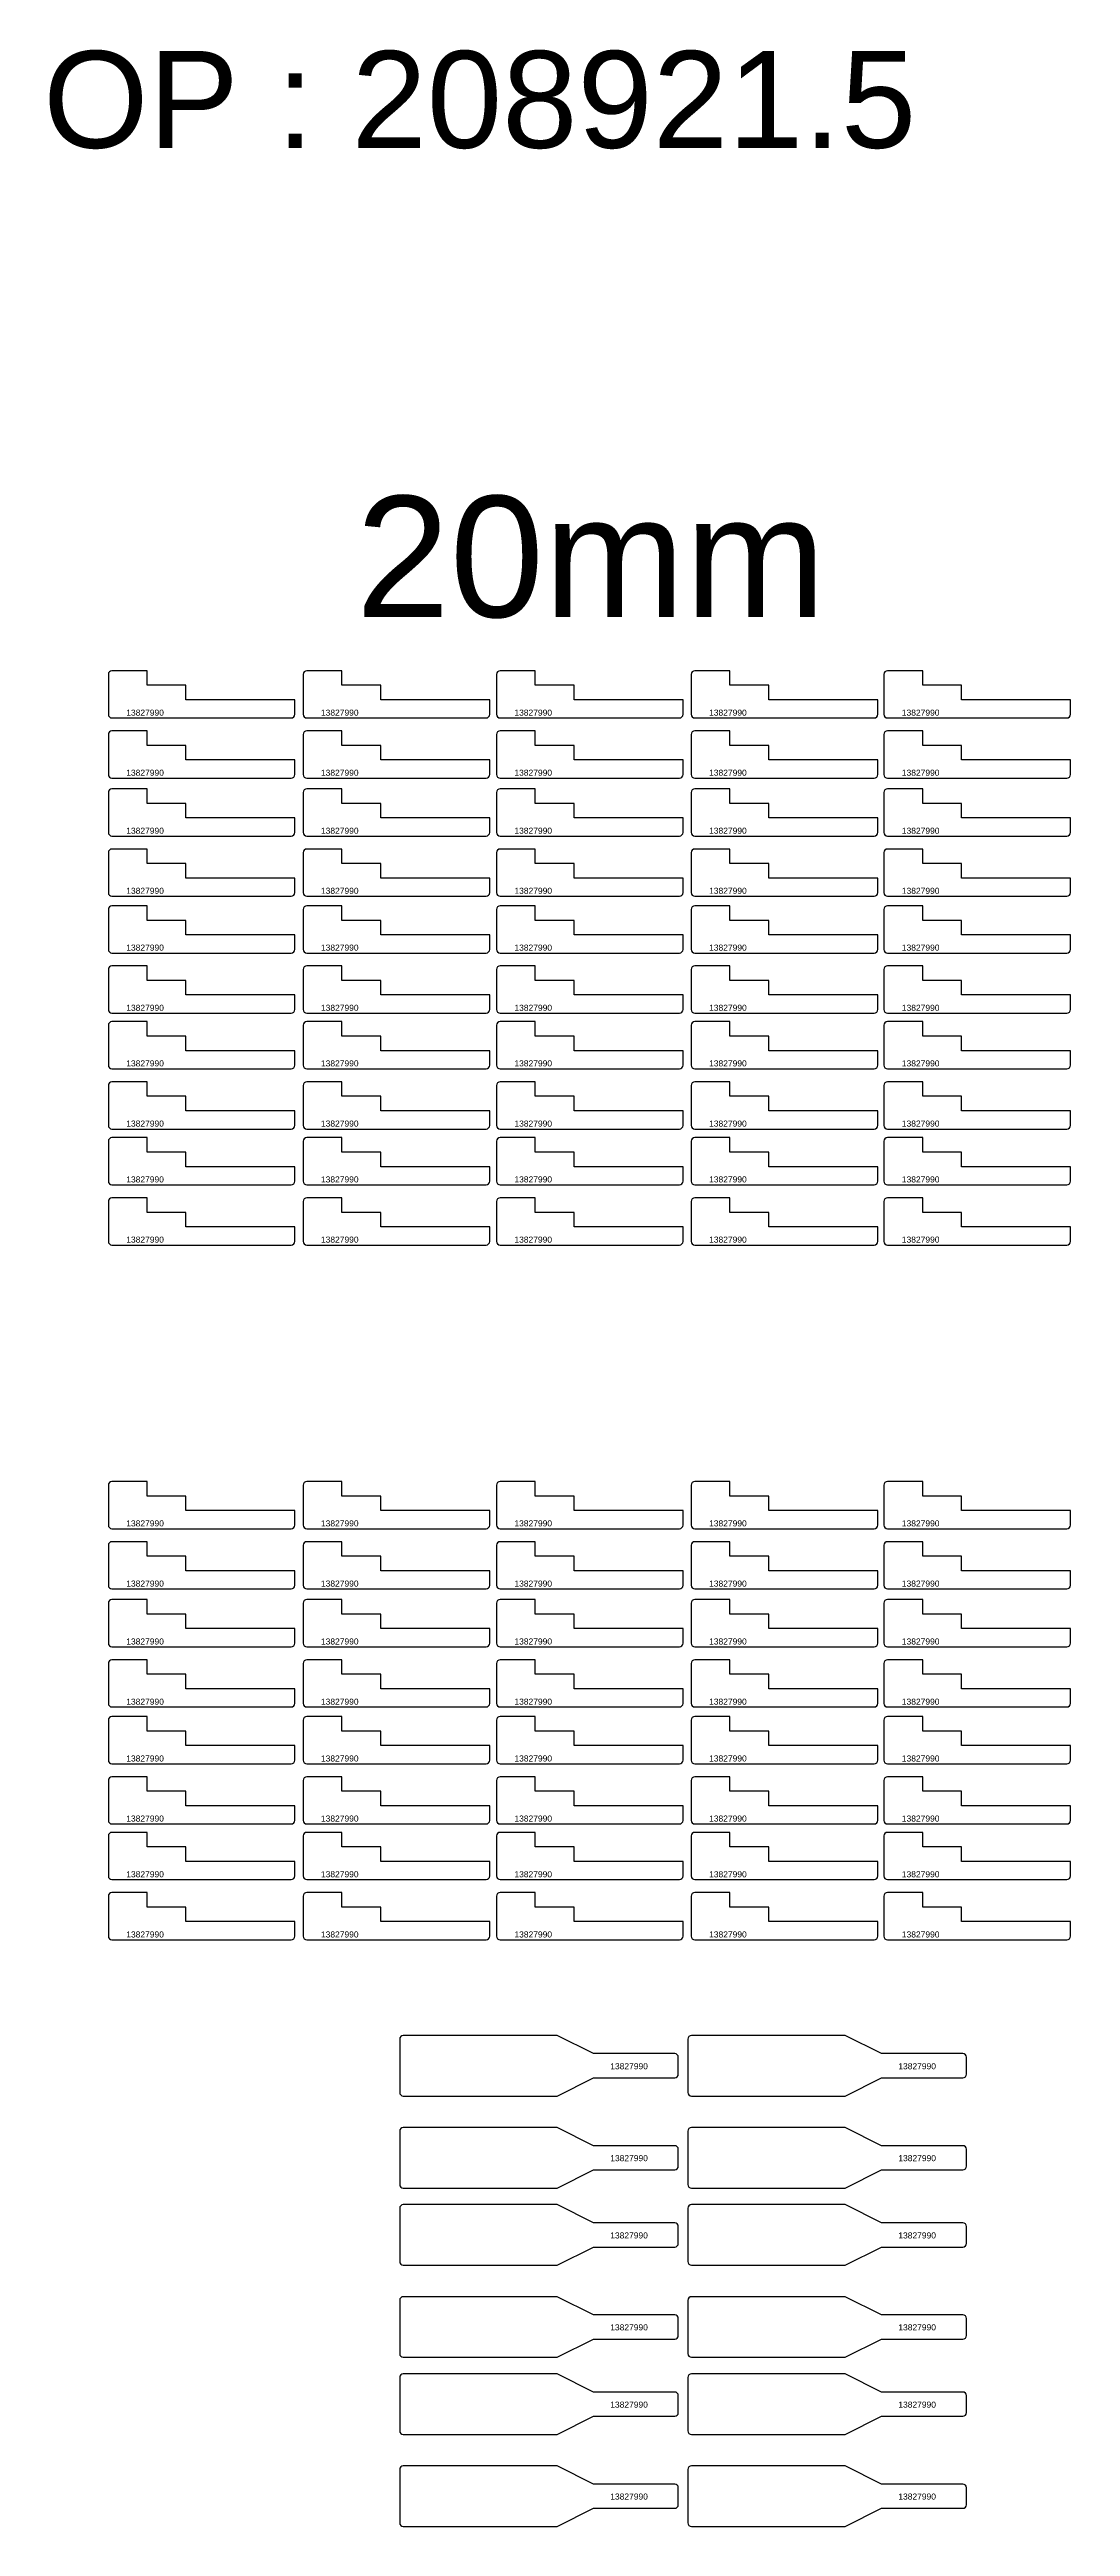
# Model space of a CAD drawing. Header units: millimetres. Extents: x 1349 to 5846, y -1703 to 1001.
# Drawn here: x 5003 to 5846, y -1045 to 1000 of the extents above; entities that cross this region are included whole.
import ezdxf

# ---------------------------------------------------------------- set-up
doc = ezdxf.new("R2010")
doc.units = ezdxf.units.MM
doc.layers.add('Des.', color=7, linetype='Continuous')
doc.layers.add('Texto', color=3, linetype='Continuous')
doc.styles.get("Standard").update_dxf_attribs({"font": 'arial.ttf'})

msp = doc.modelspace()

# ---------------------------------------------------------------- linework, layer by layer
for points in [[(5519, -654.2), (5452, -654.2), (5422, -639.2), (5295, -639.2, 0.414214), (5292, -642.2), (5292, -686.2, 0.414214), (5295, -689.2), (5422, -689.2), (5452, -674.2), (5519, -674.2, 0.414214), (5522, -671.2), (5522, -657.2, 0.414214)], [(5756.8, -654.2), (5689.8, -654.2), (5659.8, -639.2), (5532.8, -639.2, 0.414214), (5529.8, -642.2), (5529.8, -686.2, 0.414214), (5532.8, -689.2), (5659.8, -689.2), (5689.8, -674.2), (5756.8, -674.2, 0.414214), (5759.8, -671.2), (5759.8, -657.2, 0.414214)], [(5519, -730.2), (5452, -730.2), (5422, -715.2), (5295, -715.2, 0.414214), (5292, -718.2), (5292, -762.2, 0.414214), (5295, -765.2), (5422, -765.2), (5452, -750.2), (5519, -750.2, 0.414214), (5522, -747.2), (5522, -733.2, 0.414214)], [(5756.8, -730.2), (5689.8, -730.2), (5659.8, -715.2), (5532.8, -715.2, 0.414214), (5529.8, -718.2), (5529.8, -762.2, 0.414214), (5532.8, -765.2), (5659.8, -765.2), (5689.8, -750.2), (5756.8, -750.2, 0.414214), (5759.8, -747.2), (5759.8, -733.2, 0.414214)], [(5519, -793.9), (5452, -793.9), (5422, -778.9), (5295, -778.9, 0.414214), (5292, -781.9), (5292, -825.9, 0.414214), (5295, -828.9), (5422, -828.9), (5452, -813.9), (5519, -813.9, 0.414214), (5522, -810.9), (5522, -796.9, 0.414214)], [(5756.8, -793.9), (5689.8, -793.9), (5659.8, -778.9), (5532.8, -778.9, 0.414214), (5529.8, -781.9), (5529.8, -825.9, 0.414214), (5532.8, -828.9), (5659.8, -828.9), (5689.8, -813.9), (5756.8, -813.9, 0.414214), (5759.8, -810.9), (5759.8, -796.9, 0.414214)], [(5519, -869.9), (5452, -869.9), (5422, -854.9), (5295, -854.9, 0.414214), (5292, -857.9), (5292, -901.9, 0.414214), (5295, -904.9), (5422, -904.9), (5452, -889.9), (5519, -889.9, 0.414214), (5522, -886.9), (5522, -872.9, 0.414214)], [(5756.8, -869.9), (5689.8, -869.9), (5659.8, -854.9), (5532.8, -854.9, 0.414214), (5529.8, -857.9), (5529.8, -901.9, 0.414214), (5532.8, -904.9), (5659.8, -904.9), (5689.8, -889.9), (5756.8, -889.9, 0.414214), (5759.8, -886.9), (5759.8, -872.9, 0.414214)], [(5519, -933.6), (5452, -933.6), (5422, -918.6), (5295, -918.6, 0.414214), (5292, -921.6), (5292, -965.6, 0.414214), (5295, -968.6), (5422, -968.6), (5452, -953.6), (5519, -953.6, 0.414214), (5522, -950.6), (5522, -936.6, 0.414214)], [(5756.8, -933.6), (5689.8, -933.6), (5659.8, -918.6), (5532.8, -918.6, 0.414214), (5529.8, -921.6), (5529.8, -965.6, 0.414214), (5532.8, -968.6), (5659.8, -968.6), (5689.8, -953.6), (5756.8, -953.6, 0.414214), (5759.8, -950.6), (5759.8, -936.6, 0.414214)], [(5519, -1009.6), (5452, -1009.6), (5422, -994.6), (5295, -994.6, 0.414214), (5292, -997.6), (5292, -1041.6, 0.414214), (5295, -1044.6), (5422, -1044.6), (5452, -1029.6), (5519, -1029.6, 0.414214), (5522, -1026.6), (5522, -1012.6, 0.414214)], [(5756.8, -1009.6), (5689.8, -1009.6), (5659.8, -994.6), (5532.8, -994.6, 0.414214), (5529.8, -997.6), (5529.8, -1041.6, 0.414214), (5532.8, -1044.6), (5659.8, -1044.6), (5689.8, -1029.6), (5756.8, -1029.6, 0.414214), (5759.8, -1026.6), (5759.8, -1012.6, 0.414214)]]:
    msp.add_lwpolyline(points, format="xyb", close=True)
at = {"layer": 'Des.'}
for points in [[(5202.5, 448.6, 0.414214), (5205.5, 451.6), (5205.5, 463.6), (5115.5, 463.6), (5115.5, 475.6), (5083.5, 475.6), (5083.5, 487.6), (5054.5, 487.6, 0.414214), (5051.5, 484.6), (5051.5, 451.6, 0.414214), (5054.5, 448.6)], [(5363.3, 448.6, 0.414214), (5366.3, 451.6), (5366.3, 463.6), (5276.3, 463.6), (5276.3, 475.6), (5244.3, 475.6), (5244.3, 487.6), (5215.3, 487.6, 0.414214), (5212.3, 484.6), (5212.3, 451.6, 0.414214), (5215.3, 448.6)], [(5522.9, 448.6, 0.414214), (5525.9, 451.6), (5525.9, 463.6), (5435.9, 463.6), (5435.9, 475.6), (5403.9, 475.6), (5403.9, 487.6), (5374.9, 487.6, 0.414214), (5371.9, 484.6), (5371.9, 451.6, 0.414214), (5374.9, 448.6)], [(5683.6, 448.6, 0.414214), (5686.6, 451.6), (5686.6, 463.6), (5596.6, 463.6), (5596.6, 475.6), (5564.6, 475.6), (5564.6, 487.6), (5535.6, 487.6, 0.414214), (5532.6, 484.6), (5532.6, 451.6, 0.414214), (5535.6, 448.6)], [(5842.7, 448.6, 0.414214), (5845.7, 451.6), (5845.7, 463.6), (5755.7, 463.6), (5755.7, 475.6), (5723.7, 475.6), (5723.7, 487.6), (5694.7, 487.6, 0.414214), (5691.7, 484.6), (5691.7, 451.6, 0.414214), (5694.7, 448.6)], [(5202.5, 398.9, 0.414214), (5205.5, 401.9), (5205.5, 413.9), (5115.5, 413.9), (5115.5, 425.9), (5083.5, 425.9), (5083.5, 437.9), (5054.5, 437.9, 0.414214), (5051.5, 434.9), (5051.5, 401.9, 0.414214), (5054.5, 398.9)], [(5363.3, 398.9, 0.414214), (5366.3, 401.9), (5366.3, 413.9), (5276.3, 413.9), (5276.3, 425.9), (5244.3, 425.9), (5244.3, 437.9), (5215.3, 437.9, 0.414214), (5212.3, 434.9), (5212.3, 401.9, 0.414214), (5215.3, 398.9)], [(5522.9, 398.9, 0.414214), (5525.9, 401.9), (5525.9, 413.9), (5435.9, 413.9), (5435.9, 425.9), (5403.9, 425.9), (5403.9, 437.9), (5374.9, 437.9, 0.414214), (5371.9, 434.9), (5371.9, 401.9, 0.414214), (5374.9, 398.9)], [(5683.6, 398.9, 0.414214), (5686.6, 401.9), (5686.6, 413.9), (5596.6, 413.9), (5596.6, 425.9), (5564.6, 425.9), (5564.6, 437.9), (5535.6, 437.9, 0.414214), (5532.6, 434.9), (5532.6, 401.9, 0.414214), (5535.6, 398.9)], [(5842.7, 398.9, 0.414214), (5845.7, 401.9), (5845.7, 413.9), (5755.7, 413.9), (5755.7, 425.9), (5723.7, 425.9), (5723.7, 437.9), (5694.7, 437.9, 0.414214), (5691.7, 434.9), (5691.7, 401.9, 0.414214), (5694.7, 398.9)], [(5202.5, 351.1, 0.414214), (5205.5, 354.1), (5205.5, 366.1), (5115.5, 366.1), (5115.5, 378.1), (5083.5, 378.1), (5083.5, 390.1), (5054.5, 390.1, 0.414214), (5051.5, 387.1), (5051.5, 354.1, 0.414214), (5054.5, 351.1)], [(5363.3, 351.1, 0.414214), (5366.3, 354.1), (5366.3, 366.1), (5276.3, 366.1), (5276.3, 378.1), (5244.3, 378.1), (5244.3, 390.1), (5215.3, 390.1, 0.414214), (5212.3, 387.1), (5212.3, 354.1, 0.414214), (5215.3, 351.1)], [(5522.9, 351.1, 0.414214), (5525.9, 354.1), (5525.9, 366.1), (5435.9, 366.1), (5435.9, 378.1), (5403.9, 378.1), (5403.9, 390.1), (5374.9, 390.1, 0.414214), (5371.9, 387.1), (5371.9, 354.1, 0.414214), (5374.9, 351.1)], [(5683.6, 351.1, 0.414214), (5686.6, 354.1), (5686.6, 366.1), (5596.6, 366.1), (5596.6, 378.1), (5564.6, 378.1), (5564.6, 390.1), (5535.6, 390.1, 0.414214), (5532.6, 387.1), (5532.6, 354.1, 0.414214), (5535.6, 351.1)], [(5842.7, 351.1, 0.414214), (5845.7, 354.1), (5845.7, 366.1), (5755.7, 366.1), (5755.7, 378.1), (5723.7, 378.1), (5723.7, 390.1), (5694.7, 390.1, 0.414214), (5691.7, 387.1), (5691.7, 354.1, 0.414214), (5694.7, 351.1)], [(5202.5, 301.4, 0.414214), (5205.5, 304.4), (5205.5, 316.4), (5115.5, 316.4), (5115.5, 328.4), (5083.5, 328.4), (5083.5, 340.4), (5054.5, 340.4, 0.414214), (5051.5, 337.4), (5051.5, 304.4, 0.414214), (5054.5, 301.4)], [(5363.3, 301.4, 0.414214), (5366.3, 304.4), (5366.3, 316.4), (5276.3, 316.4), (5276.3, 328.4), (5244.3, 328.4), (5244.3, 340.4), (5215.3, 340.4, 0.414214), (5212.3, 337.4), (5212.3, 304.4, 0.414214), (5215.3, 301.4)], [(5522.9, 301.4, 0.414214), (5525.9, 304.4), (5525.9, 316.4), (5435.9, 316.4), (5435.9, 328.4), (5403.9, 328.4), (5403.9, 340.4), (5374.9, 340.4, 0.414214), (5371.9, 337.4), (5371.9, 304.4, 0.414214), (5374.9, 301.4)], [(5683.6, 301.4, 0.414214), (5686.6, 304.4), (5686.6, 316.4), (5596.6, 316.4), (5596.6, 328.4), (5564.6, 328.4), (5564.6, 340.4), (5535.6, 340.4, 0.414214), (5532.6, 337.4), (5532.6, 304.4, 0.414214), (5535.6, 301.4)], [(5842.7, 301.4, 0.414214), (5845.7, 304.4), (5845.7, 316.4), (5755.7, 316.4), (5755.7, 328.4), (5723.7, 328.4), (5723.7, 340.4), (5694.7, 340.4, 0.414214), (5691.7, 337.4), (5691.7, 304.4, 0.414214), (5694.7, 301.4)], [(5202.5, 254.5, 0.414214), (5205.5, 257.5), (5205.5, 269.5), (5115.5, 269.5), (5115.5, 281.5), (5083.5, 281.5), (5083.5, 293.5), (5054.5, 293.5, 0.414214), (5051.5, 290.5), (5051.5, 257.5, 0.414214), (5054.5, 254.5)], [(5363.3, 254.5, 0.414214), (5366.3, 257.5), (5366.3, 269.5), (5276.3, 269.5), (5276.3, 281.5), (5244.3, 281.5), (5244.3, 293.5), (5215.3, 293.5, 0.414214), (5212.3, 290.5), (5212.3, 257.5, 0.414214), (5215.3, 254.5)], [(5522.9, 254.5, 0.414214), (5525.9, 257.5), (5525.9, 269.5), (5435.9, 269.5), (5435.9, 281.5), (5403.9, 281.5), (5403.9, 293.5), (5374.9, 293.5, 0.414214), (5371.9, 290.5), (5371.9, 257.5, 0.414214), (5374.9, 254.5)], [(5683.6, 254.5, 0.414214), (5686.6, 257.5), (5686.6, 269.5), (5596.6, 269.5), (5596.6, 281.5), (5564.6, 281.5), (5564.6, 293.5), (5535.6, 293.5, 0.414214), (5532.6, 290.5), (5532.6, 257.5, 0.414214), (5535.6, 254.5)], [(5842.7, 254.5, 0.414214), (5845.7, 257.5), (5845.7, 269.5), (5755.7, 269.5), (5755.7, 281.5), (5723.7, 281.5), (5723.7, 293.5), (5694.7, 293.5, 0.414214), (5691.7, 290.5), (5691.7, 257.5, 0.414214), (5694.7, 254.5)], [(5202.5, 204.9, 0.414214), (5205.5, 207.9), (5205.5, 219.9), (5115.5, 219.9), (5115.5, 231.9), (5083.5, 231.9), (5083.5, 243.9), (5054.5, 243.9, 0.414214), (5051.5, 240.9), (5051.5, 207.9, 0.414214), (5054.5, 204.9)], [(5363.3, 204.9, 0.414214), (5366.3, 207.9), (5366.3, 219.9), (5276.3, 219.9), (5276.3, 231.9), (5244.3, 231.9), (5244.3, 243.9), (5215.3, 243.9, 0.414214), (5212.3, 240.9), (5212.3, 207.9, 0.414214), (5215.3, 204.9)], [(5522.9, 204.9, 0.414214), (5525.9, 207.9), (5525.9, 219.9), (5435.9, 219.9), (5435.9, 231.9), (5403.9, 231.9), (5403.9, 243.9), (5374.9, 243.9, 0.414214), (5371.9, 240.9), (5371.9, 207.9, 0.414214), (5374.9, 204.9)], [(5683.6, 204.9, 0.414214), (5686.6, 207.9), (5686.6, 219.9), (5596.6, 219.9), (5596.6, 231.9), (5564.6, 231.9), (5564.6, 243.9), (5535.6, 243.9, 0.414214), (5532.6, 240.9), (5532.6, 207.9, 0.414214), (5535.6, 204.9)], [(5842.7, 204.9, 0.414214), (5845.7, 207.9), (5845.7, 219.9), (5755.7, 219.9), (5755.7, 231.9), (5723.7, 231.9), (5723.7, 243.9), (5694.7, 243.9, 0.414214), (5691.7, 240.9), (5691.7, 207.9, 0.414214), (5694.7, 204.9)], [(5202.5, 158.9, 0.414214), (5205.5, 161.9), (5205.5, 173.9), (5115.5, 173.9), (5115.5, 185.9), (5083.5, 185.9), (5083.5, 197.9), (5054.5, 197.9, 0.414214), (5051.5, 194.9), (5051.5, 161.9, 0.414214), (5054.5, 158.9)], [(5363.3, 158.9, 0.414214), (5366.3, 161.9), (5366.3, 173.9), (5276.3, 173.9), (5276.3, 185.9), (5244.3, 185.9), (5244.3, 197.9), (5215.3, 197.9, 0.414214), (5212.3, 194.9), (5212.3, 161.9, 0.414214), (5215.3, 158.9)], [(5522.9, 158.9, 0.414214), (5525.9, 161.9), (5525.9, 173.9), (5435.9, 173.9), (5435.9, 185.9), (5403.9, 185.9), (5403.9, 197.9), (5374.9, 197.9, 0.414214), (5371.9, 194.9), (5371.9, 161.9, 0.414214), (5374.9, 158.9)], [(5683.6, 158.9, 0.414214), (5686.6, 161.9), (5686.6, 173.9), (5596.6, 173.9), (5596.6, 185.9), (5564.6, 185.9), (5564.6, 197.9), (5535.6, 197.9, 0.414214), (5532.6, 194.9), (5532.6, 161.9, 0.414214), (5535.6, 158.9)], [(5842.7, 158.9, 0.414214), (5845.7, 161.9), (5845.7, 173.9), (5755.7, 173.9), (5755.7, 185.9), (5723.7, 185.9), (5723.7, 197.9), (5694.7, 197.9, 0.414214), (5691.7, 194.9), (5691.7, 161.9, 0.414214), (5694.7, 158.9)], [(5202.5, 109.2, 0.414214), (5205.5, 112.2), (5205.5, 124.2), (5115.5, 124.2), (5115.5, 136.2), (5083.5, 136.2), (5083.5, 148.2), (5054.5, 148.2, 0.414214), (5051.5, 145.2), (5051.5, 112.2, 0.414214), (5054.5, 109.2)], [(5363.3, 109.2, 0.414214), (5366.3, 112.2), (5366.3, 124.2), (5276.3, 124.2), (5276.3, 136.2), (5244.3, 136.2), (5244.3, 148.2), (5215.3, 148.2, 0.414214), (5212.3, 145.2), (5212.3, 112.2, 0.414214), (5215.3, 109.2)], [(5522.9, 109.2, 0.414214), (5525.9, 112.2), (5525.9, 124.2), (5435.9, 124.2), (5435.9, 136.2), (5403.9, 136.2), (5403.9, 148.2), (5374.9, 148.2, 0.414214), (5371.9, 145.2), (5371.9, 112.2, 0.414214), (5374.9, 109.2)], [(5683.6, 109.2, 0.414214), (5686.6, 112.2), (5686.6, 124.2), (5596.6, 124.2), (5596.6, 136.2), (5564.6, 136.2), (5564.6, 148.2), (5535.6, 148.2, 0.414214), (5532.6, 145.2), (5532.6, 112.2, 0.414214), (5535.6, 109.2)], [(5842.7, 109.2, 0.414214), (5845.7, 112.2), (5845.7, 124.2), (5755.7, 124.2), (5755.7, 136.2), (5723.7, 136.2), (5723.7, 148.2), (5694.7, 148.2, 0.414214), (5691.7, 145.2), (5691.7, 112.2, 0.414214), (5694.7, 109.2)], [(5202.5, 63.1, 0.414214), (5205.5, 66.1), (5205.5, 78.1), (5115.5, 78.1), (5115.5, 90.1), (5083.5, 90.1), (5083.5, 102.1), (5054.5, 102.1, 0.414214), (5051.5, 99.1), (5051.5, 66.1, 0.414214), (5054.5, 63.1)], [(5363.3, 63.1, 0.414214), (5366.3, 66.1), (5366.3, 78.1), (5276.3, 78.1), (5276.3, 90.1), (5244.3, 90.1), (5244.3, 102.1), (5215.3, 102.1, 0.414214), (5212.3, 99.1), (5212.3, 66.1, 0.414214), (5215.3, 63.1)], [(5522.9, 63.1, 0.414214), (5525.9, 66.1), (5525.9, 78.1), (5435.9, 78.1), (5435.9, 90.1), (5403.9, 90.1), (5403.9, 102.1), (5374.9, 102.1, 0.414214), (5371.9, 99.1), (5371.9, 66.1, 0.414214), (5374.9, 63.1)], [(5683.6, 63.1, 0.414214), (5686.6, 66.1), (5686.6, 78.1), (5596.6, 78.1), (5596.6, 90.1), (5564.6, 90.1), (5564.6, 102.1), (5535.6, 102.1, 0.414214), (5532.6, 99.1), (5532.6, 66.1, 0.414214), (5535.6, 63.1)], [(5842.7, 63.1, 0.414214), (5845.7, 66.1), (5845.7, 78.1), (5755.7, 78.1), (5755.7, 90.1), (5723.7, 90.1), (5723.7, 102.1), (5694.7, 102.1, 0.414214), (5691.7, 99.1), (5691.7, 66.1, 0.414214), (5694.7, 63.1)], [(5202.5, 13.4, 0.414214), (5205.5, 16.4), (5205.5, 28.4), (5115.5, 28.4), (5115.5, 40.4), (5083.5, 40.4), (5083.5, 52.4), (5054.5, 52.4, 0.414214), (5051.5, 49.4), (5051.5, 16.4, 0.414214), (5054.5, 13.4)], [(5363.3, 13.4, 0.414214), (5366.3, 16.4), (5366.3, 28.4), (5276.3, 28.4), (5276.3, 40.4), (5244.3, 40.4), (5244.3, 52.4), (5215.3, 52.4, 0.414214), (5212.3, 49.4), (5212.3, 16.4, 0.414214), (5215.3, 13.4)], [(5522.9, 13.4, 0.414214), (5525.9, 16.4), (5525.9, 28.4), (5435.9, 28.4), (5435.9, 40.4), (5403.9, 40.4), (5403.9, 52.4), (5374.9, 52.4, 0.414214), (5371.9, 49.4), (5371.9, 16.4, 0.414214), (5374.9, 13.4)], [(5683.6, 13.4, 0.414214), (5686.6, 16.4), (5686.6, 28.4), (5596.6, 28.4), (5596.6, 40.4), (5564.6, 40.4), (5564.6, 52.4), (5535.6, 52.4, 0.414214), (5532.6, 49.4), (5532.6, 16.4, 0.414214), (5535.6, 13.4)], [(5842.7, 13.4, 0.414214), (5845.7, 16.4), (5845.7, 28.4), (5755.7, 28.4), (5755.7, 40.4), (5723.7, 40.4), (5723.7, 52.4), (5694.7, 52.4, 0.414214), (5691.7, 49.4), (5691.7, 16.4, 0.414214), (5694.7, 13.4)], [(5202.5, -220.8, 0.414214), (5205.5, -217.8), (5205.5, -205.8), (5115.5, -205.8), (5115.5, -193.8), (5083.5, -193.8), (5083.5, -181.8), (5054.5, -181.8, 0.414214), (5051.5, -184.8), (5051.5, -217.8, 0.414214), (5054.5, -220.8)], [(5363.3, -220.8, 0.414214), (5366.3, -217.8), (5366.3, -205.8), (5276.3, -205.8), (5276.3, -193.8), (5244.3, -193.8), (5244.3, -181.8), (5215.3, -181.8, 0.414214), (5212.3, -184.8), (5212.3, -217.8, 0.414214), (5215.3, -220.8)], [(5522.9, -220.8, 0.414214), (5525.9, -217.8), (5525.9, -205.8), (5435.9, -205.8), (5435.9, -193.8), (5403.9, -193.8), (5403.9, -181.8), (5374.9, -181.8, 0.414214), (5371.9, -184.8), (5371.9, -217.8, 0.414214), (5374.9, -220.8)], [(5683.6, -220.8, 0.414214), (5686.6, -217.8), (5686.6, -205.8), (5596.6, -205.8), (5596.6, -193.8), (5564.6, -193.8), (5564.6, -181.8), (5535.6, -181.8, 0.414214), (5532.6, -184.8), (5532.6, -217.8, 0.414214), (5535.6, -220.8)], [(5842.7, -220.8, 0.414214), (5845.7, -217.8), (5845.7, -205.8), (5755.7, -205.8), (5755.7, -193.8), (5723.7, -193.8), (5723.7, -181.8), (5694.7, -181.8, 0.414214), (5691.7, -184.8), (5691.7, -217.8, 0.414214), (5694.7, -220.8)], [(5202.5, -270.5, 0.414214), (5205.5, -267.5), (5205.5, -255.5), (5115.5, -255.5), (5115.5, -243.5), (5083.5, -243.5), (5083.5, -231.5), (5054.5, -231.5, 0.414214), (5051.5, -234.5), (5051.5, -267.5, 0.414214), (5054.5, -270.5)], [(5363.3, -270.5, 0.414214), (5366.3, -267.5), (5366.3, -255.5), (5276.3, -255.5), (5276.3, -243.5), (5244.3, -243.5), (5244.3, -231.5), (5215.3, -231.5, 0.414214), (5212.3, -234.5), (5212.3, -267.5, 0.414214), (5215.3, -270.5)], [(5522.9, -270.5, 0.414214), (5525.9, -267.5), (5525.9, -255.5), (5435.9, -255.5), (5435.9, -243.5), (5403.9, -243.5), (5403.9, -231.5), (5374.9, -231.5, 0.414214), (5371.9, -234.5), (5371.9, -267.5, 0.414214), (5374.9, -270.5)], [(5683.6, -270.5, 0.414214), (5686.6, -267.5), (5686.6, -255.5), (5596.6, -255.5), (5596.6, -243.5), (5564.6, -243.5), (5564.6, -231.5), (5535.6, -231.5, 0.414214), (5532.6, -234.5), (5532.6, -267.5, 0.414214), (5535.6, -270.5)], [(5842.7, -270.5, 0.414214), (5845.7, -267.5), (5845.7, -255.5), (5755.7, -255.5), (5755.7, -243.5), (5723.7, -243.5), (5723.7, -231.5), (5694.7, -231.5, 0.414214), (5691.7, -234.5), (5691.7, -267.5, 0.414214), (5694.7, -270.5)], [(5202.5, -318.3, 0.414214), (5205.5, -315.3), (5205.5, -303.3), (5115.5, -303.3), (5115.5, -291.3), (5083.5, -291.3), (5083.5, -279.3), (5054.5, -279.3, 0.414214), (5051.5, -282.3), (5051.5, -315.3, 0.414214), (5054.5, -318.3)], [(5363.3, -318.3, 0.414214), (5366.3, -315.3), (5366.3, -303.3), (5276.3, -303.3), (5276.3, -291.3), (5244.3, -291.3), (5244.3, -279.3), (5215.3, -279.3, 0.414214), (5212.3, -282.3), (5212.3, -315.3, 0.414214), (5215.3, -318.3)], [(5522.9, -318.3, 0.414214), (5525.9, -315.3), (5525.9, -303.3), (5435.9, -303.3), (5435.9, -291.3), (5403.9, -291.3), (5403.9, -279.3), (5374.9, -279.3, 0.414214), (5371.9, -282.3), (5371.9, -315.3, 0.414214), (5374.9, -318.3)], [(5683.6, -318.3, 0.414214), (5686.6, -315.3), (5686.6, -303.3), (5596.6, -303.3), (5596.6, -291.3), (5564.6, -291.3), (5564.6, -279.3), (5535.6, -279.3, 0.414214), (5532.6, -282.3), (5532.6, -315.3, 0.414214), (5535.6, -318.3)], [(5842.7, -318.3, 0.414214), (5845.7, -315.3), (5845.7, -303.3), (5755.7, -303.3), (5755.7, -291.3), (5723.7, -291.3), (5723.7, -279.3), (5694.7, -279.3, 0.414214), (5691.7, -282.3), (5691.7, -315.3, 0.414214), (5694.7, -318.3)], [(5202.5, -368, 0.414214), (5205.5, -365), (5205.5, -353), (5115.5, -353), (5115.5, -341), (5083.5, -341), (5083.5, -329), (5054.5, -329, 0.414214), (5051.5, -332), (5051.5, -365, 0.414214), (5054.5, -368)], [(5363.3, -368, 0.414214), (5366.3, -365), (5366.3, -353), (5276.3, -353), (5276.3, -341), (5244.3, -341), (5244.3, -329), (5215.3, -329, 0.414214), (5212.3, -332), (5212.3, -365, 0.414214), (5215.3, -368)], [(5522.9, -368, 0.414214), (5525.9, -365), (5525.9, -353), (5435.9, -353), (5435.9, -341), (5403.9, -341), (5403.9, -329), (5374.9, -329, 0.414214), (5371.9, -332), (5371.9, -365, 0.414214), (5374.9, -368)], [(5683.6, -368, 0.414214), (5686.6, -365), (5686.6, -353), (5596.6, -353), (5596.6, -341), (5564.6, -341), (5564.6, -329), (5535.6, -329, 0.414214), (5532.6, -332), (5532.6, -365, 0.414214), (5535.6, -368)], [(5842.7, -368, 0.414214), (5845.7, -365), (5845.7, -353), (5755.7, -353), (5755.7, -341), (5723.7, -341), (5723.7, -329), (5694.7, -329, 0.414214), (5691.7, -332), (5691.7, -365, 0.414214), (5694.7, -368)], [(5202.5, -414.9, 0.414214), (5205.5, -411.9), (5205.5, -399.9), (5115.5, -399.9), (5115.5, -387.9), (5083.5, -387.9), (5083.5, -375.9), (5054.5, -375.9, 0.414214), (5051.5, -378.9), (5051.5, -411.9, 0.414214), (5054.5, -414.9)], [(5363.3, -414.9, 0.414214), (5366.3, -411.9), (5366.3, -399.9), (5276.3, -399.9), (5276.3, -387.9), (5244.3, -387.9), (5244.3, -375.9), (5215.3, -375.9, 0.414214), (5212.3, -378.9), (5212.3, -411.9, 0.414214), (5215.3, -414.9)], [(5522.9, -414.9, 0.414214), (5525.9, -411.9), (5525.9, -399.9), (5435.9, -399.9), (5435.9, -387.9), (5403.9, -387.9), (5403.9, -375.9), (5374.9, -375.9, 0.414214), (5371.9, -378.9), (5371.9, -411.9, 0.414214), (5374.9, -414.9)], [(5683.6, -414.9, 0.414214), (5686.6, -411.9), (5686.6, -399.9), (5596.6, -399.9), (5596.6, -387.9), (5564.6, -387.9), (5564.6, -375.9), (5535.6, -375.9, 0.414214), (5532.6, -378.9), (5532.6, -411.9, 0.414214), (5535.6, -414.9)], [(5842.7, -414.9, 0.414214), (5845.7, -411.9), (5845.7, -399.9), (5755.7, -399.9), (5755.7, -387.9), (5723.7, -387.9), (5723.7, -375.9), (5694.7, -375.9, 0.414214), (5691.7, -378.9), (5691.7, -411.9, 0.414214), (5694.7, -414.9)], [(5202.5, -464.6, 0.414214), (5205.5, -461.6), (5205.5, -449.6), (5115.5, -449.6), (5115.5, -437.6), (5083.5, -437.6), (5083.5, -425.6), (5054.5, -425.6, 0.414214), (5051.5, -428.6), (5051.5, -461.6, 0.414214), (5054.5, -464.6)], [(5363.3, -464.6, 0.414214), (5366.3, -461.6), (5366.3, -449.6), (5276.3, -449.6), (5276.3, -437.6), (5244.3, -437.6), (5244.3, -425.6), (5215.3, -425.6, 0.414214), (5212.3, -428.6), (5212.3, -461.6, 0.414214), (5215.3, -464.6)], [(5522.9, -464.6, 0.414214), (5525.9, -461.6), (5525.9, -449.6), (5435.9, -449.6), (5435.9, -437.6), (5403.9, -437.6), (5403.9, -425.6), (5374.9, -425.6, 0.414214), (5371.9, -428.6), (5371.9, -461.6, 0.414214), (5374.9, -464.6)], [(5683.6, -464.6, 0.414214), (5686.6, -461.6), (5686.6, -449.6), (5596.6, -449.6), (5596.6, -437.6), (5564.6, -437.6), (5564.6, -425.6), (5535.6, -425.6, 0.414214), (5532.6, -428.6), (5532.6, -461.6, 0.414214), (5535.6, -464.6)], [(5842.7, -464.6, 0.414214), (5845.7, -461.6), (5845.7, -449.6), (5755.7, -449.6), (5755.7, -437.6), (5723.7, -437.6), (5723.7, -425.6), (5694.7, -425.6, 0.414214), (5691.7, -428.6), (5691.7, -461.6, 0.414214), (5694.7, -464.6)], [(5202.5, -510.5, 0.414214), (5205.5, -507.5), (5205.5, -495.5), (5115.5, -495.5), (5115.5, -483.5), (5083.5, -483.5), (5083.5, -471.5), (5054.5, -471.5, 0.414214), (5051.5, -474.5), (5051.5, -507.5, 0.414214), (5054.5, -510.5)], [(5363.3, -510.5, 0.414214), (5366.3, -507.5), (5366.3, -495.5), (5276.3, -495.5), (5276.3, -483.5), (5244.3, -483.5), (5244.3, -471.5), (5215.3, -471.5, 0.414214), (5212.3, -474.5), (5212.3, -507.5, 0.414214), (5215.3, -510.5)], [(5522.9, -510.5, 0.414214), (5525.9, -507.5), (5525.9, -495.5), (5435.9, -495.5), (5435.9, -483.5), (5403.9, -483.5), (5403.9, -471.5), (5374.9, -471.5, 0.414214), (5371.9, -474.5), (5371.9, -507.5, 0.414214), (5374.9, -510.5)], [(5683.6, -510.5, 0.414214), (5686.6, -507.5), (5686.6, -495.5), (5596.6, -495.5), (5596.6, -483.5), (5564.6, -483.5), (5564.6, -471.5), (5535.6, -471.5, 0.414214), (5532.6, -474.5), (5532.6, -507.5, 0.414214), (5535.6, -510.5)], [(5842.7, -510.5, 0.414214), (5845.7, -507.5), (5845.7, -495.5), (5755.7, -495.5), (5755.7, -483.5), (5723.7, -483.5), (5723.7, -471.5), (5694.7, -471.5, 0.414214), (5691.7, -474.5), (5691.7, -507.5, 0.414214), (5694.7, -510.5)], [(5202.5, -560.2, 0.414214), (5205.5, -557.2), (5205.5, -545.2), (5115.5, -545.2), (5115.5, -533.2), (5083.5, -533.2), (5083.5, -521.2), (5054.5, -521.2, 0.414214), (5051.5, -524.2), (5051.5, -557.2, 0.414214), (5054.5, -560.2)], [(5363.3, -560.2, 0.414214), (5366.3, -557.2), (5366.3, -545.2), (5276.3, -545.2), (5276.3, -533.2), (5244.3, -533.2), (5244.3, -521.2), (5215.3, -521.2, 0.414214), (5212.3, -524.2), (5212.3, -557.2, 0.414214), (5215.3, -560.2)], [(5522.9, -560.2, 0.414214), (5525.9, -557.2), (5525.9, -545.2), (5435.9, -545.2), (5435.9, -533.2), (5403.9, -533.2), (5403.9, -521.2), (5374.9, -521.2, 0.414214), (5371.9, -524.2), (5371.9, -557.2, 0.414214), (5374.9, -560.2)], [(5683.6, -560.2, 0.414214), (5686.6, -557.2), (5686.6, -545.2), (5596.6, -545.2), (5596.6, -533.2), (5564.6, -533.2), (5564.6, -521.2), (5535.6, -521.2, 0.414214), (5532.6, -524.2), (5532.6, -557.2, 0.414214), (5535.6, -560.2)], [(5842.7, -560.2, 0.414214), (5845.7, -557.2), (5845.7, -545.2), (5755.7, -545.2), (5755.7, -533.2), (5723.7, -533.2), (5723.7, -521.2), (5694.7, -521.2, 0.414214), (5691.7, -524.2), (5691.7, -557.2, 0.414214), (5694.7, -560.2)]]:
    msp.add_lwpolyline(points, format="xyb", close=True, dxfattribs=at)

# ---------------------------------------------------------------- texts
at = {"attachment_point": 1}
for s, width, insert, char_height in [('OP : 208921.5', 1489.974, (4997.7, 999.3), 80), ('20mm', 247.848, (5255.7, 631.9), 100)]:
    msp.add_mtext_dynamic_manual_height_columns(s, width=width, gutter_width=12.5, heights=[0], dxfattribs=dict(at, insert=insert, char_height=char_height))
at = {"layer": 'Texto', "char_height": 5, "attachment_point": 1}
for insert in [(5066.3, 455.5), (5227, 455.5), (5386.7, 455.5), (5547.4, 455.5), (5706.5, 455.5), (5066.3, 405.9), (5227, 405.9), (5386.7, 405.9), (5547.4, 405.9), (5706.5, 405.9), (5066.3, 358), (5227, 358), (5386.7, 358), (5547.4, 358), (5706.5, 358), (5066.3, 308.4), (5227, 308.4), (5386.7, 308.4), (5547.4, 308.4), (5706.5, 308.4), (5066.3, 261.5), (5227, 261.5), (5386.7, 261.5), (5547.4, 261.5), (5706.5, 261.5), (5066.3, 211.8), (5227, 211.8), (5386.7, 211.8), (5547.4, 211.8), (5706.5, 211.8), (5066.3, 165.9), (5227, 165.9), (5386.7, 165.9), (5547.4, 165.9), (5706.5, 165.9), (5066.3, 116.2), (5227, 116.2), (5386.7, 116.2), (5547.4, 116.2), (5706.5, 116.2), (5066.3, 70.1), (5227, 70.1), (5386.7, 70.1), (5547.4, 70.1), (5706.5, 70.1), (5066.3, 20.4), (5227, 20.4), (5386.7, 20.4), (5547.4, 20.4), (5706.5, 20.4), (5066.3, -213.9), (5227, -213.9), (5386.7, -213.9), (5547.4, -213.9), (5706.5, -213.9), (5066.3, -263.6), (5227, -263.6), (5386.7, -263.6), (5547.4, -263.6), (5706.5, -263.6), (5066.3, -311.4), (5227, -311.4), (5386.7, -311.4), (5547.4, -311.4), (5706.5, -311.4), (5066.3, -361.1), (5227, -361.1), (5386.7, -361.1), (5547.4, -361.1), (5706.5, -361.1), (5066.3, -408), (5227, -408), (5386.7, -408), (5547.4, -408), (5706.5, -408), (5066.3, -457.6), (5227, -457.6), (5386.7, -457.6), (5547.4, -457.6), (5706.5, -457.6), (5066.3, -503.6), (5227, -503.6), (5386.7, -503.6), (5547.4, -503.6), (5706.5, -503.6), (5066.3, -553.3), (5227, -553.3), (5386.7, -553.3), (5547.4, -553.3), (5706.5, -553.3), (5465.8, -662.1), (5703.6, -662.1), (5465.8, -738), (5703.6, -738), (5465.8, -801.8), (5703.6, -801.8), (5465.8, -877.7), (5703.6, -877.7), (5465.8, -941.5), (5703.6, -941.5), (5465.8, -1017.4), (5703.6, -1017.4)]:
    msp.add_mtext_dynamic_manual_height_columns('13827990', width=114.282, gutter_width=12.5, heights=[0], dxfattribs=dict(at, insert=insert))

doc.saveas('drawing.dxf')
